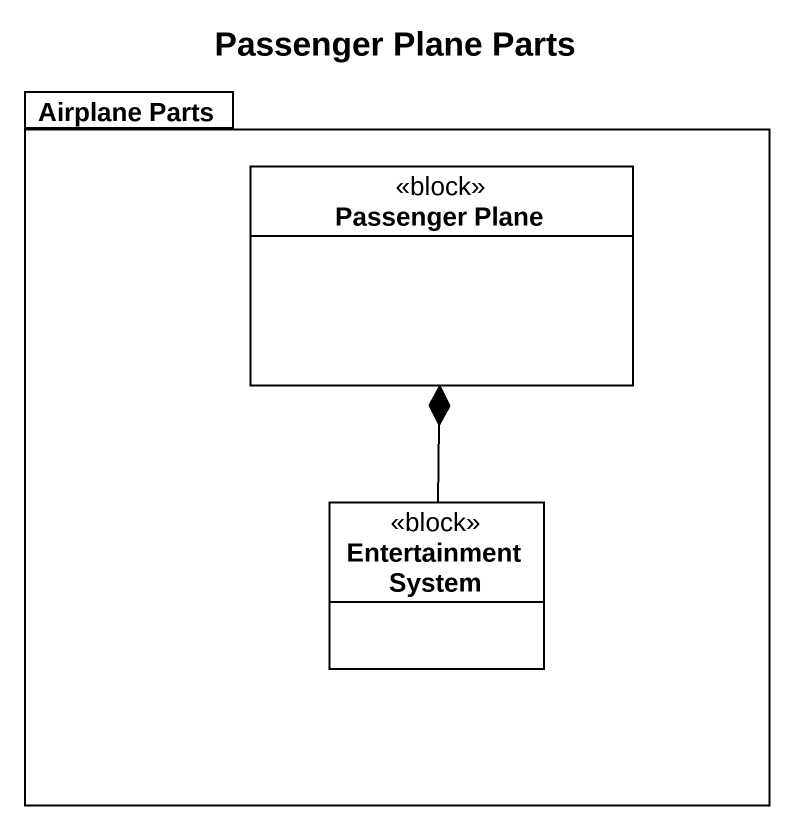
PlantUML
@startuml
title Passenger Plane Parts
hide circle
hide empty members
package "Airplane Parts" as Airplane_Parts {
  class "Passenger Plane" as Passenger_Plane <<block>>
  class "Entertainment System" as Entertainment_System <<block>>
}
Entertainment_System -up-* Passenger_Plane
@enduml
